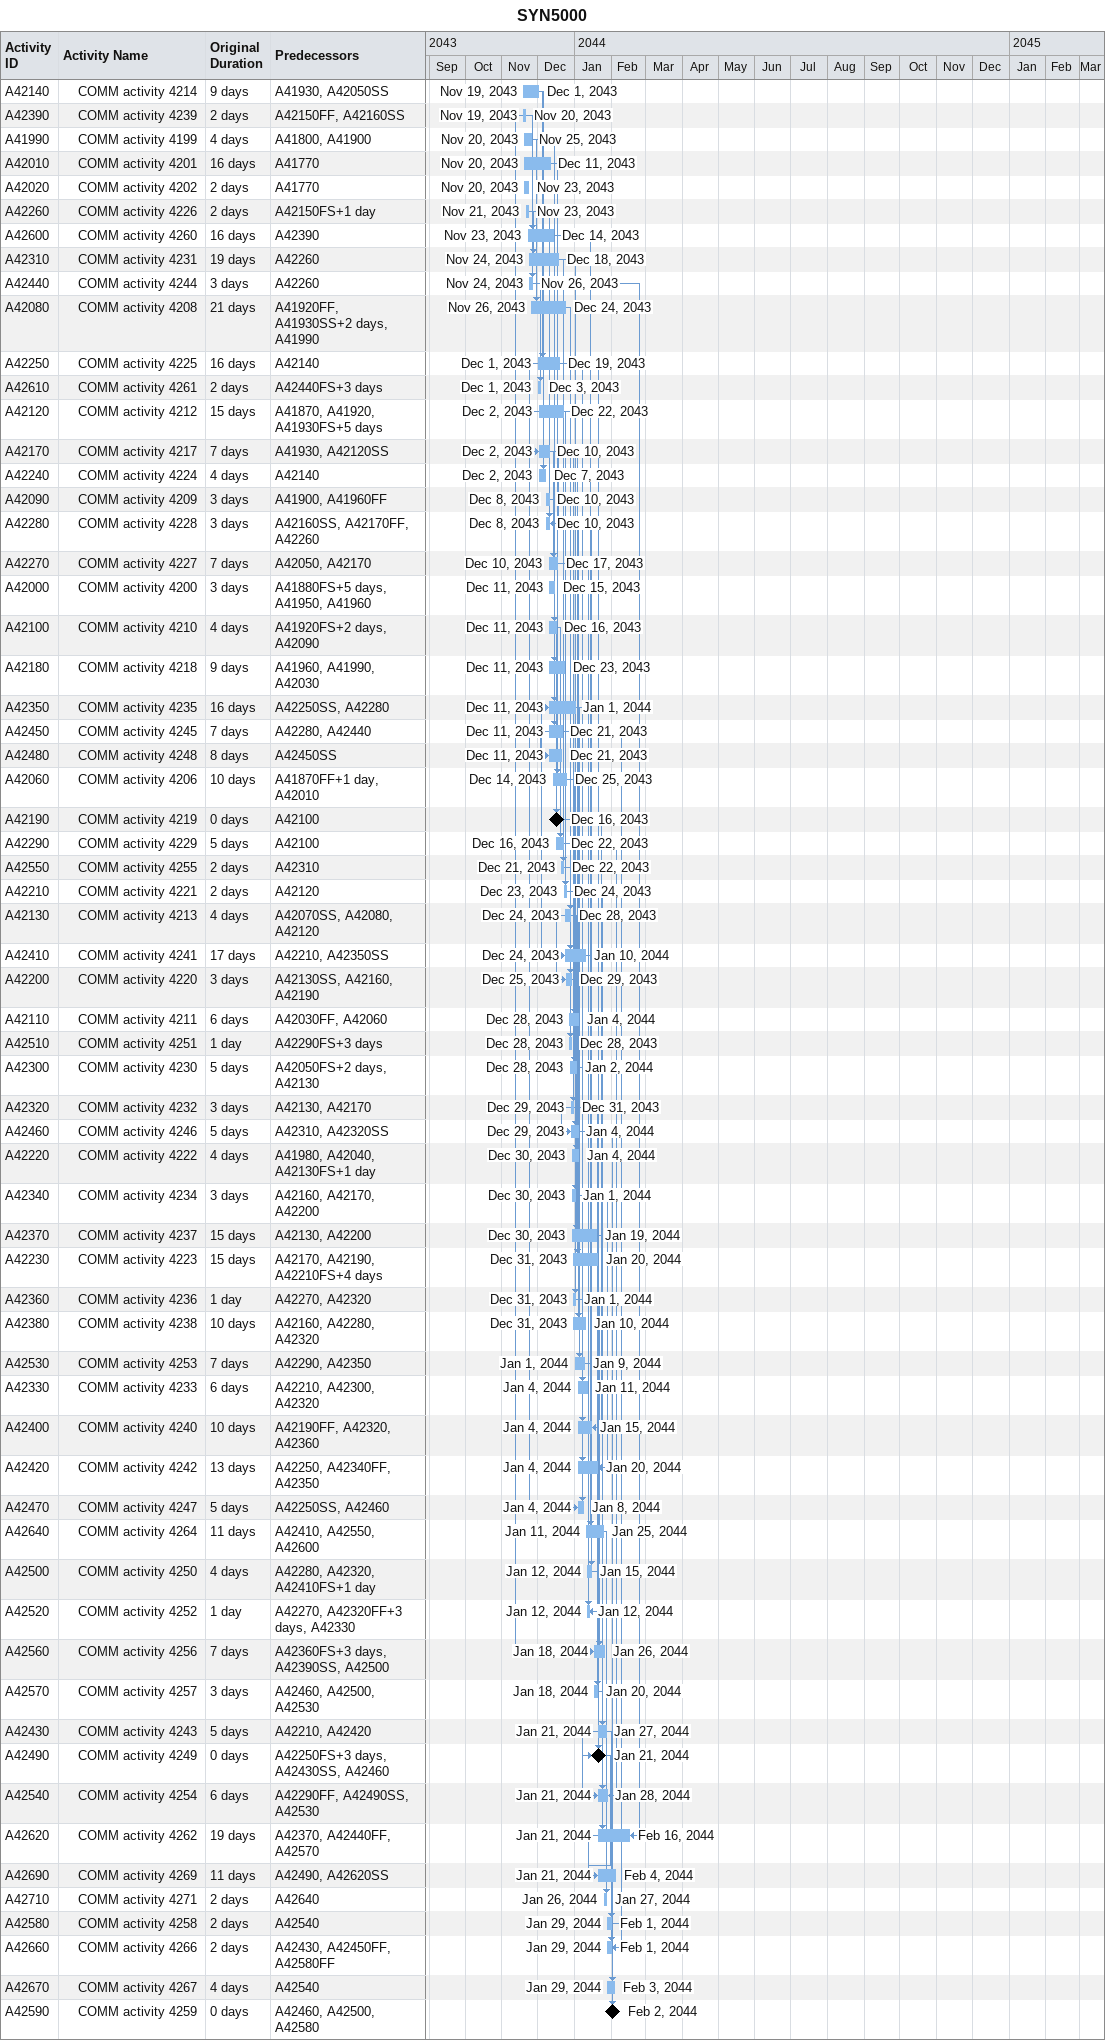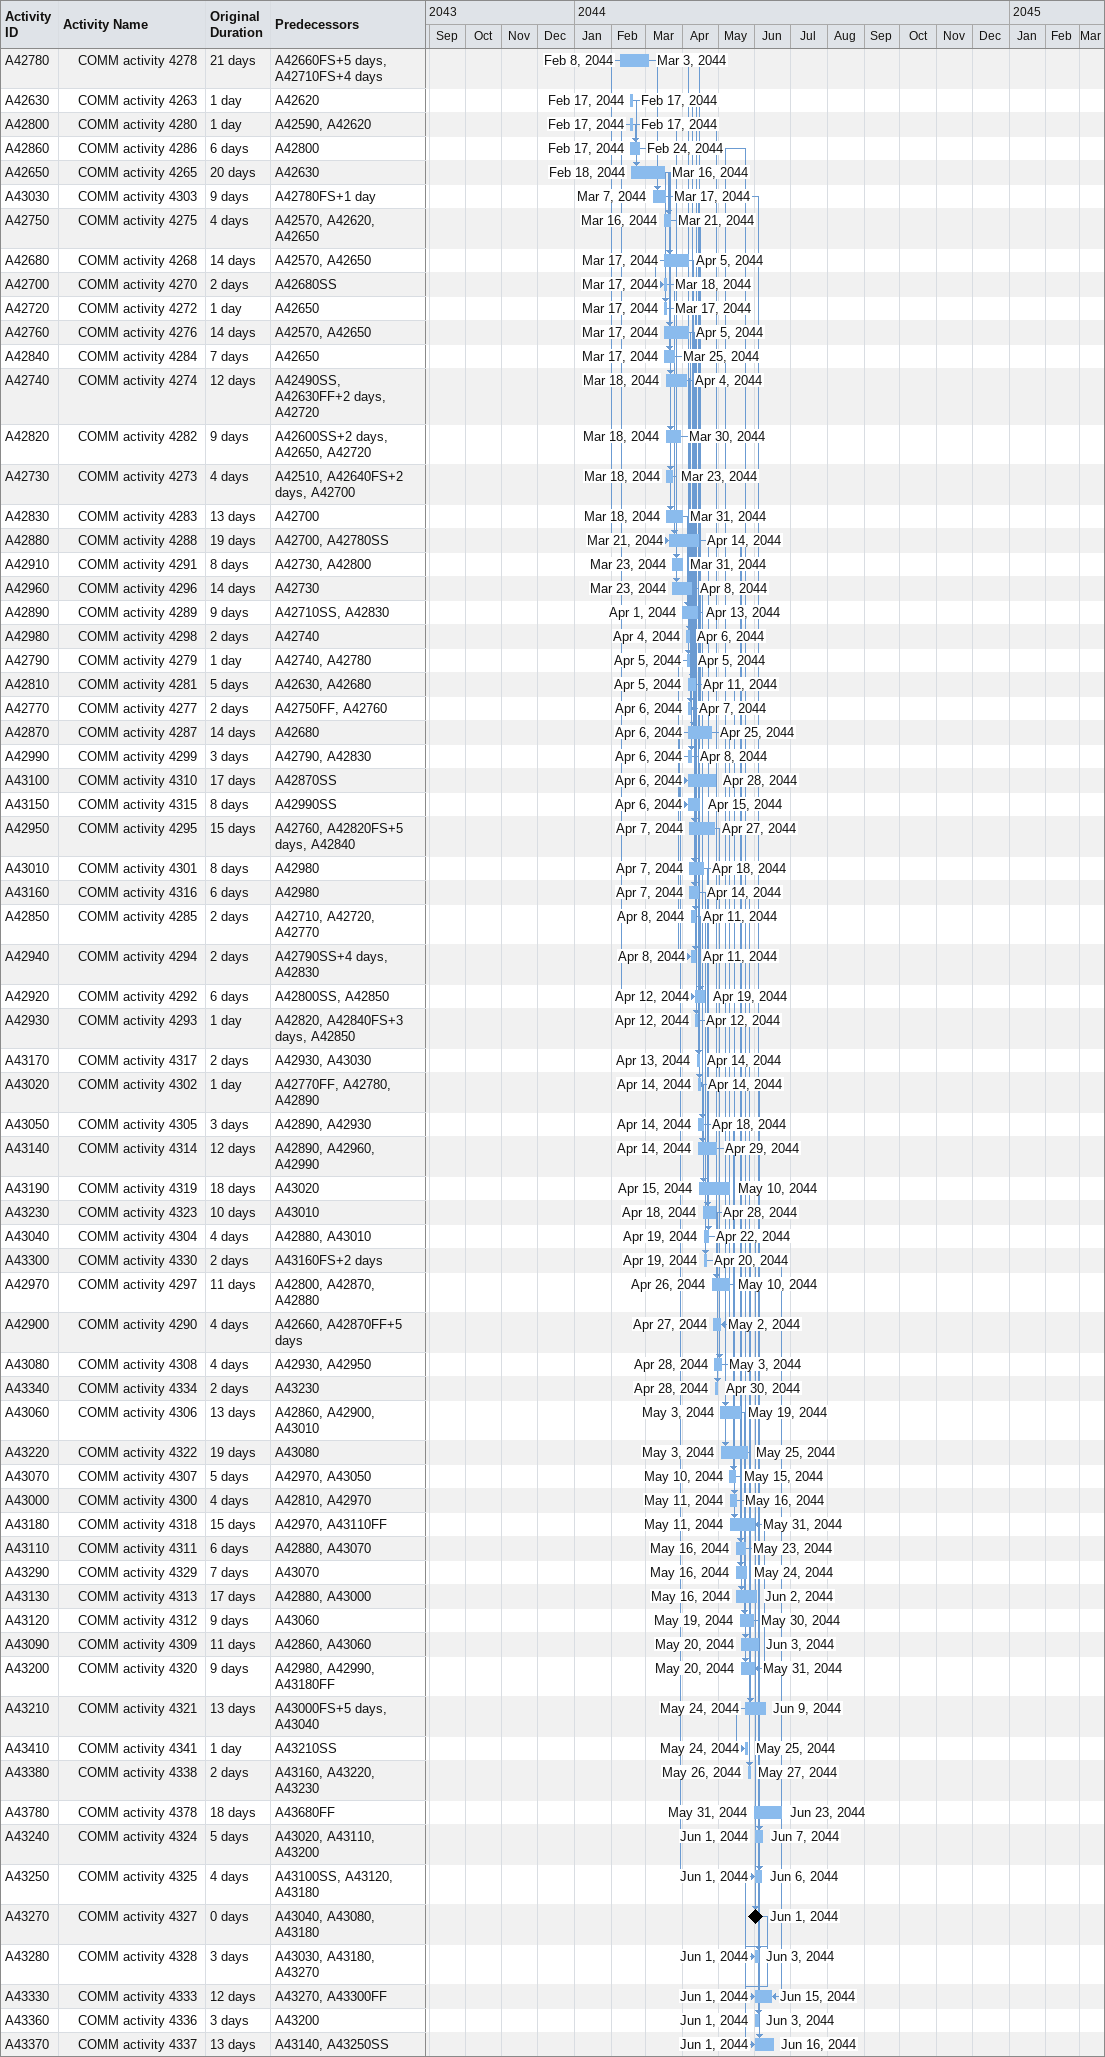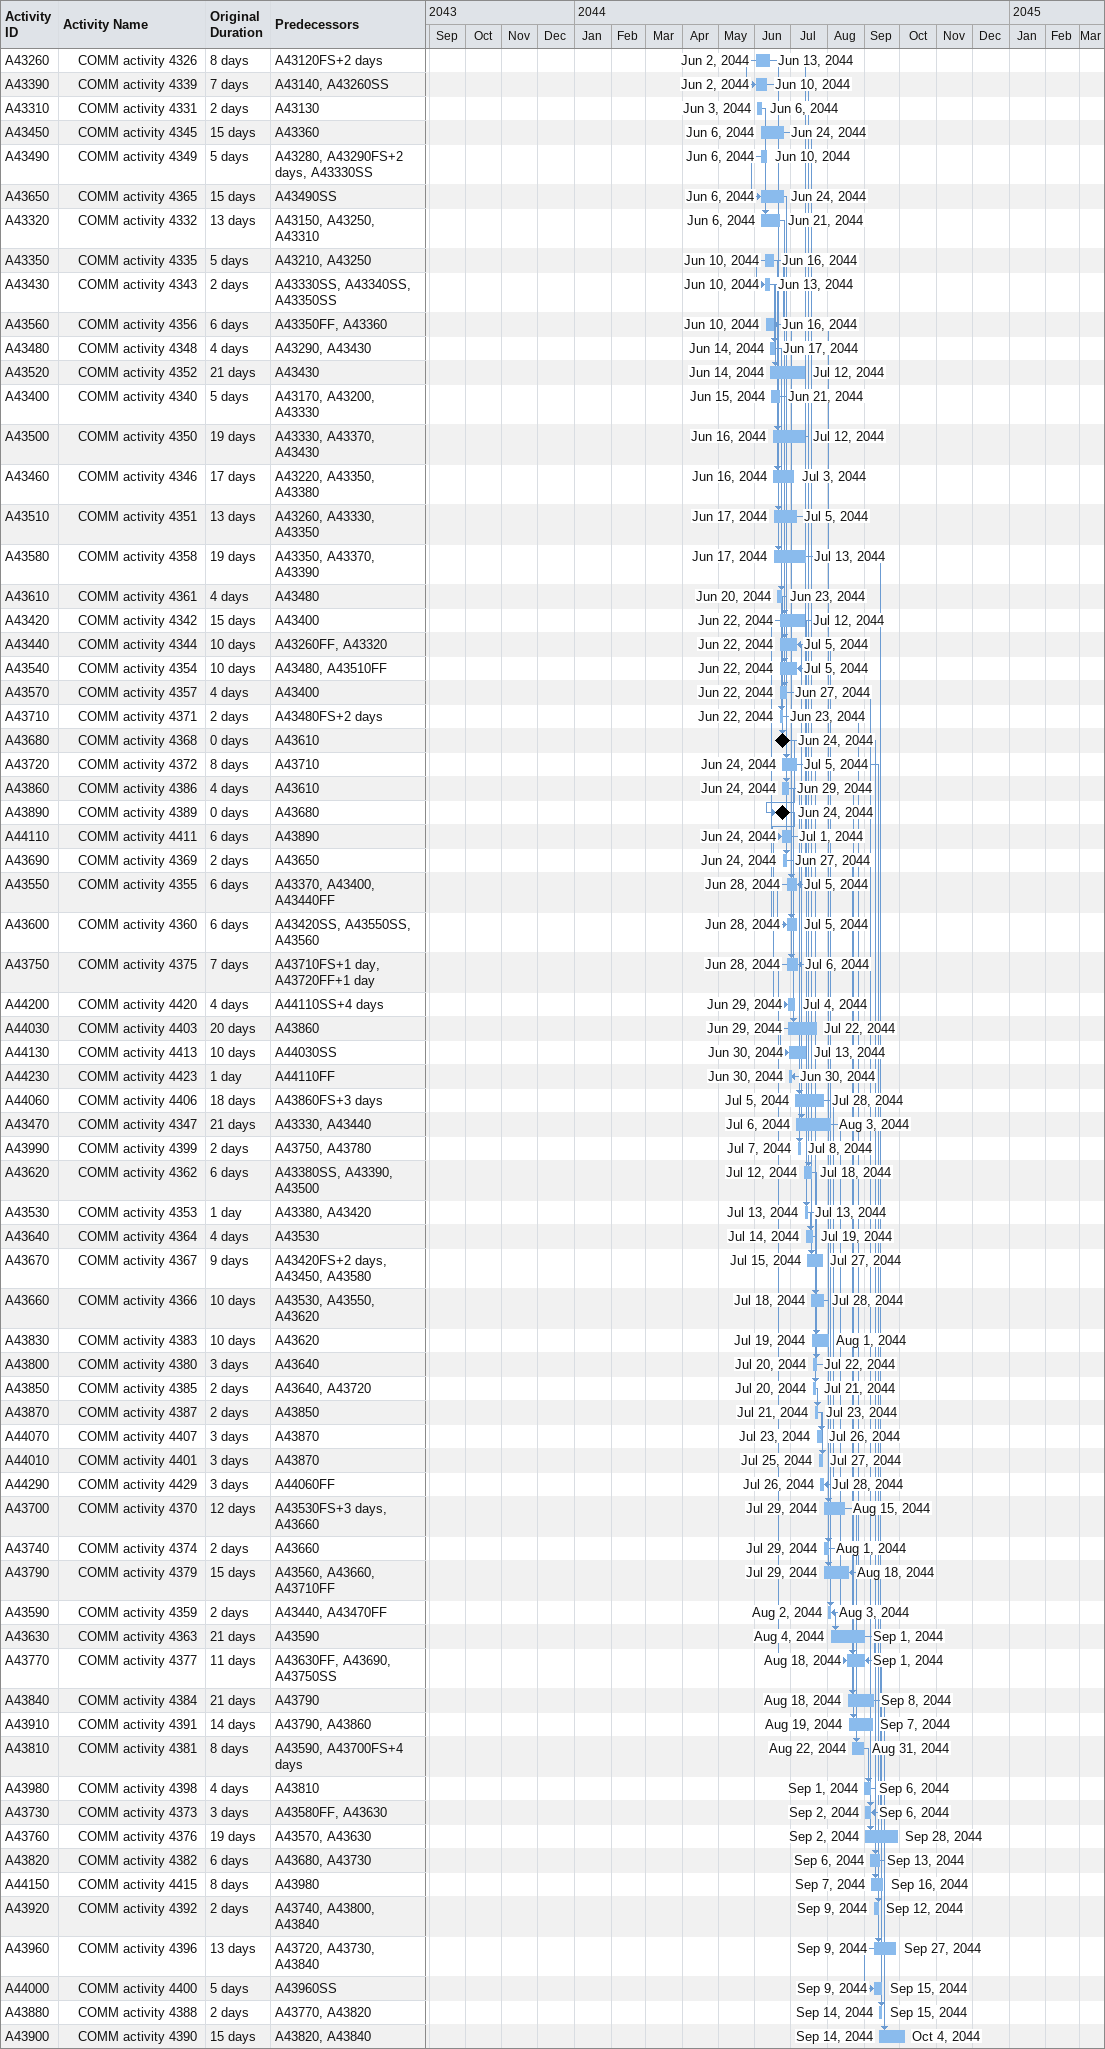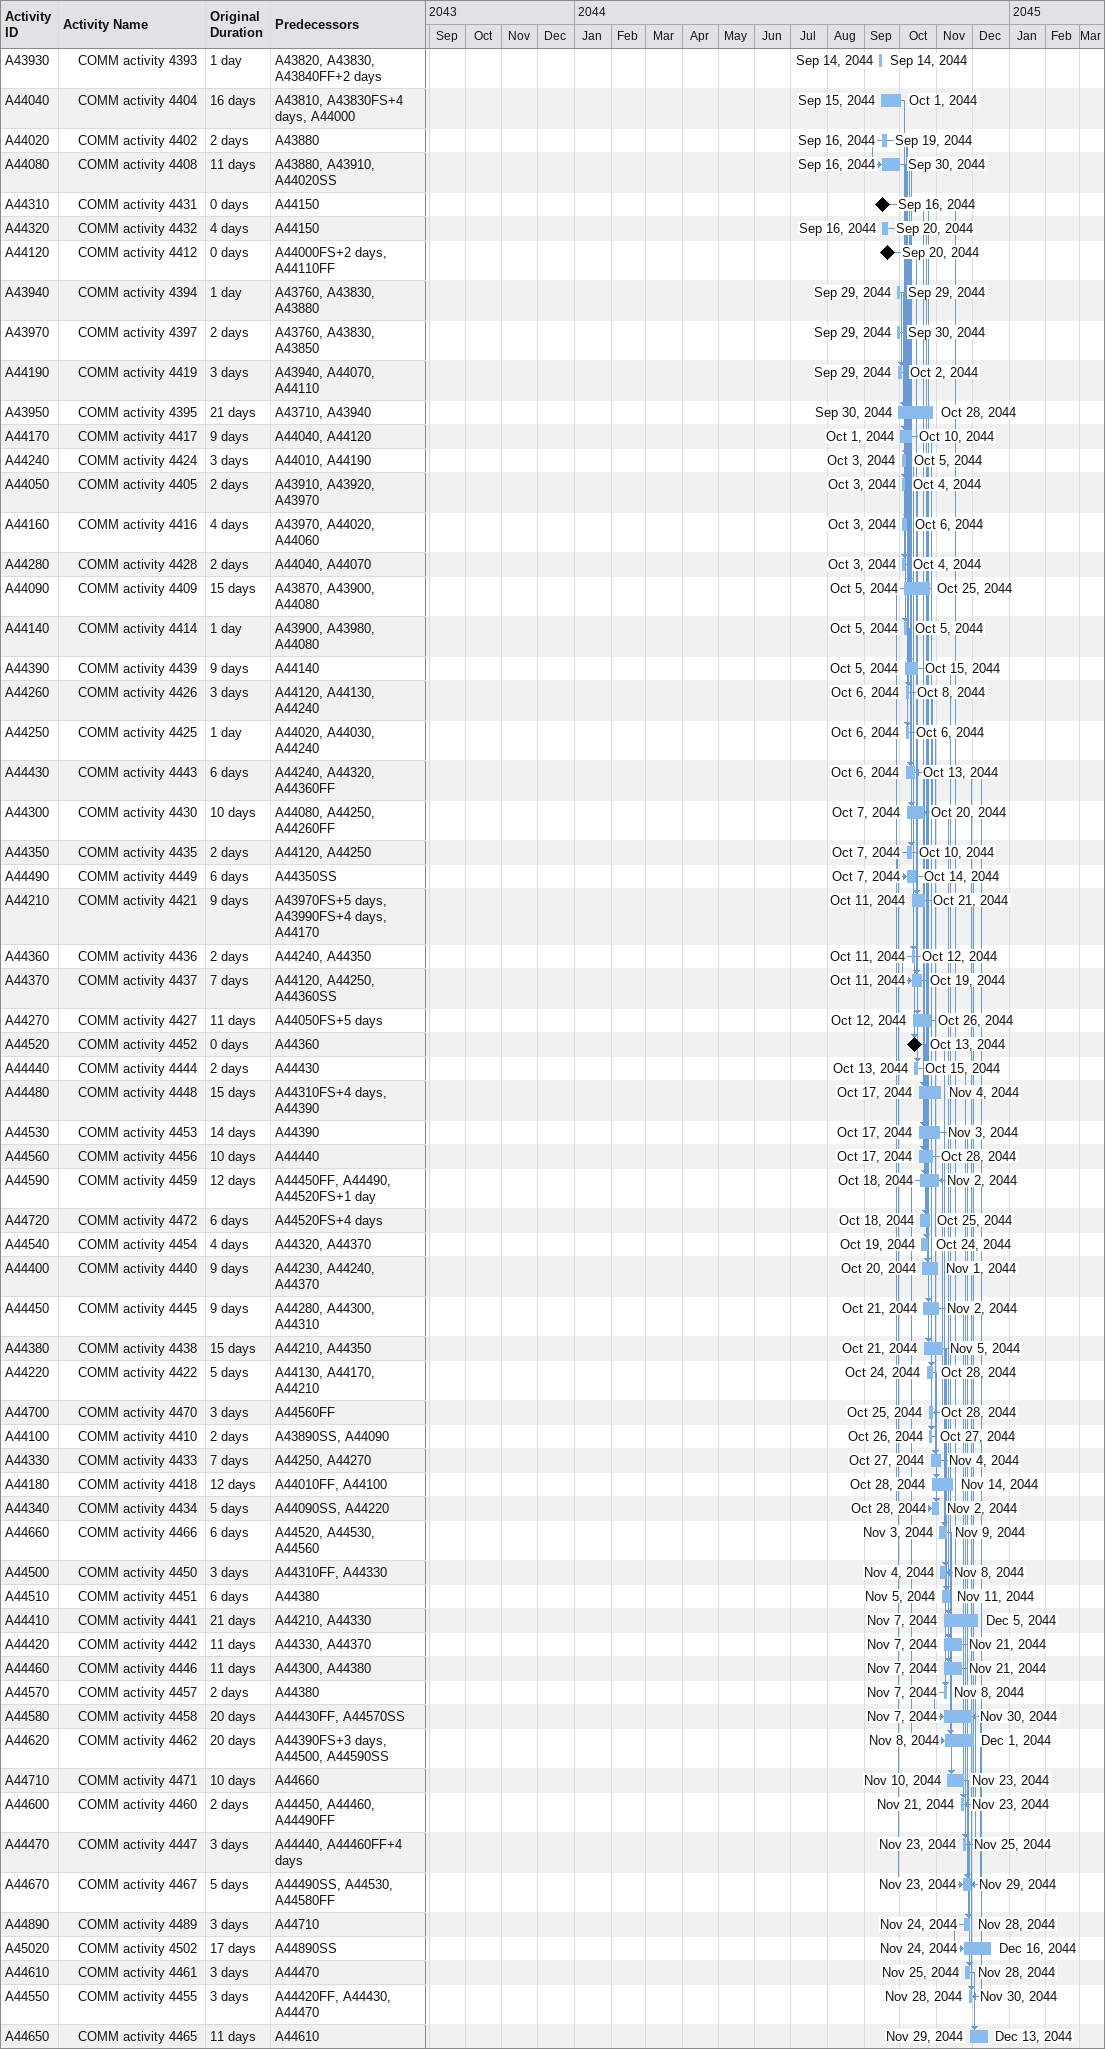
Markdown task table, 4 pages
SYN5000

| ID | Level | Task | Original duration | Start | Finish | Predecessors |
|---|---|---|---|---|---|---|
| A42140 | 2 | COMM activity 4214 | 9d | 2043-11-19 | 2043-12-01 | A41930, A42050SS |
| A42390 | 2 | COMM activity 4239 | 2d | 2043-11-19 | 2043-11-20 | A42150FF, A42160SS |
| A41990 | 2 | COMM activity 4199 | 4d | 2043-11-20 | 2043-11-25 | A41800, A41900 |
| A42010 | 2 | COMM activity 4201 | 16d | 2043-11-20 | 2043-12-11 | A41770 |
| A42020 | 2 | COMM activity 4202 | 2d | 2043-11-20 | 2043-11-23 | A41770 |
| A42260 | 2 | COMM activity 4226 | 2d | 2043-11-21 | 2043-11-23 | A42150FS+1d |
| A42600 | 2 | COMM activity 4260 | 16d | 2043-11-23 | 2043-12-14 | A42390 |
| A42310 | 2 | COMM activity 4231 | 19d | 2043-11-24 | 2043-12-18 | A42260 |
| A42440 | 2 | COMM activity 4244 | 3d | 2043-11-24 | 2043-11-26 | A42260 |
| A42080 | 2 | COMM activity 4208 | 21d | 2043-11-26 | 2043-12-24 | A41920FF, A41930SS+2d, A41990 |
| A42250 | 2 | COMM activity 4225 | 16d | 2043-12-01 | 2043-12-19 | A42140 |
| A42610 | 2 | COMM activity 4261 | 2d | 2043-12-01 | 2043-12-03 | A42440FS+3d |
| A42120 | 2 | COMM activity 4212 | 15d | 2043-12-02 | 2043-12-22 | A41870, A41920, A41930FS+5d |
| A42170 | 2 | COMM activity 4217 | 7d | 2043-12-02 | 2043-12-10 | A41930, A42120SS |
| A42240 | 2 | COMM activity 4224 | 4d | 2043-12-02 | 2043-12-07 | A42140 |
| A42090 | 2 | COMM activity 4209 | 3d | 2043-12-08 | 2043-12-10 | A41900, A41960FF |
| A42280 | 2 | COMM activity 4228 | 3d | 2043-12-08 | 2043-12-10 | A42160SS, A42170FF, A42260 |
| A42270 | 2 | COMM activity 4227 | 7d | 2043-12-10 | 2043-12-17 | A42050, A42170 |
| A42000 | 2 | COMM activity 4200 | 3d | 2043-12-11 | 2043-12-15 | A41880FS+5d, A41950, A41960 |
| A42100 | 2 | COMM activity 4210 | 4d | 2043-12-11 | 2043-12-16 | A41920FS+2d, A42090 |
| A42180 | 2 | COMM activity 4218 | 9d | 2043-12-11 | 2043-12-23 | A41960, A41990, A42030 |
| A42350 | 2 | COMM activity 4235 | 16d | 2043-12-11 | 2044-01-01 | A42250SS, A42280 |
| A42450 | 2 | COMM activity 4245 | 7d | 2043-12-11 | 2043-12-21 | A42280, A42440 |
| A42480 | 2 | COMM activity 4248 | 8d | 2043-12-11 | 2043-12-21 | A42450SS |
| A42060 | 2 | COMM activity 4206 | 10d | 2043-12-14 | 2043-12-25 | A41870FF+1d, A42010 |
| A42190 | 2 | COMM activity 4219 | 0d | 2043-12-16 | 2043-12-16 | A42100 |
| A42290 | 2 | COMM activity 4229 | 5d | 2043-12-16 | 2043-12-22 | A42100 |
| A42550 | 2 | COMM activity 4255 | 2d | 2043-12-21 | 2043-12-22 | A42310 |
| A42210 | 2 | COMM activity 4221 | 2d | 2043-12-23 | 2043-12-24 | A42120 |
| A42130 | 2 | COMM activity 4213 | 4d | 2043-12-24 | 2043-12-28 | A42070SS, A42080, A42120 |
| A42410 | 2 | COMM activity 4241 | 17d | 2043-12-24 | 2044-01-10 | A42210, A42350SS |
| A42200 | 2 | COMM activity 4220 | 3d | 2043-12-25 | 2043-12-29 | A42130SS, A42160, A42190 |
| A42110 | 2 | COMM activity 4211 | 6d | 2043-12-28 | 2044-01-04 | A42030FF, A42060 |
| A42510 | 2 | COMM activity 4251 | 1d | 2043-12-28 | 2043-12-28 | A42290FS+3d |
| A42300 | 2 | COMM activity 4230 | 5d | 2043-12-28 | 2044-01-02 | A42050FS+2d, A42130 |
| A42320 | 2 | COMM activity 4232 | 3d | 2043-12-29 | 2043-12-31 | A42130, A42170 |
| A42460 | 2 | COMM activity 4246 | 5d | 2043-12-29 | 2044-01-04 | A42310, A42320SS |
| A42220 | 2 | COMM activity 4222 | 4d | 2043-12-30 | 2044-01-04 | A41980, A42040, A42130FS+1d |
| A42340 | 2 | COMM activity 4234 | 3d | 2043-12-30 | 2044-01-01 | A42160, A42170, A42200 |
| A42370 | 2 | COMM activity 4237 | 15d | 2043-12-30 | 2044-01-19 | A42130, A42200 |
| A42230 | 2 | COMM activity 4223 | 15d | 2043-12-31 | 2044-01-20 | A42170, A42190, A42210FS+4d |
| A42360 | 2 | COMM activity 4236 | 1d | 2043-12-31 | 2044-01-01 | A42270, A42320 |
| A42380 | 2 | COMM activity 4238 | 10d | 2043-12-31 | 2044-01-10 | A42160, A42280, A42320 |
| A42530 | 2 | COMM activity 4253 | 7d | 2044-01-01 | 2044-01-09 | A42290, A42350 |
| A42330 | 2 | COMM activity 4233 | 6d | 2044-01-04 | 2044-01-11 | A42210, A42300, A42320 |
| A42400 | 2 | COMM activity 4240 | 10d | 2044-01-04 | 2044-01-15 | A42190FF, A42320, A42360 |
| A42420 | 2 | COMM activity 4242 | 13d | 2044-01-04 | 2044-01-20 | A42250, A42340FF, A42350 |
| A42470 | 2 | COMM activity 4247 | 5d | 2044-01-04 | 2044-01-08 | A42250SS, A42460 |
| A42640 | 2 | COMM activity 4264 | 11d | 2044-01-11 | 2044-01-25 | A42410, A42550, A42600 |
| A42500 | 2 | COMM activity 4250 | 4d | 2044-01-12 | 2044-01-15 | A42280, A42320, A42410FS+1d |
| A42520 | 2 | COMM activity 4252 | 1d | 2044-01-12 | 2044-01-12 | A42270, A42320FF+3d, A42330 |
| A42560 | 2 | COMM activity 4256 | 7d | 2044-01-18 | 2044-01-26 | A42360FS+3d, A42390SS, A42500 |
| A42570 | 2 | COMM activity 4257 | 3d | 2044-01-18 | 2044-01-20 | A42460, A42500, A42530 |
| A42430 | 2 | COMM activity 4243 | 5d | 2044-01-21 | 2044-01-27 | A42210, A42420 |
| A42490 | 2 | COMM activity 4249 | 0d | 2044-01-21 | 2044-01-21 | A42250FS+3d, A42430SS, A42460 |
| A42540 | 2 | COMM activity 4254 | 6d | 2044-01-21 | 2044-01-28 | A42290FF, A42490SS, A42530 |
| A42620 | 2 | COMM activity 4262 | 19d | 2044-01-21 | 2044-02-16 | A42370, A42440FF, A42570 |
| A42690 | 2 | COMM activity 4269 | 11d | 2044-01-21 | 2044-02-04 | A42490, A42620SS |
| A42710 | 2 | COMM activity 4271 | 2d | 2044-01-26 | 2044-01-27 | A42640 |
| A42580 | 2 | COMM activity 4258 | 2d | 2044-01-29 | 2044-02-01 | A42540 |
| A42660 | 2 | COMM activity 4266 | 2d | 2044-01-29 | 2044-02-01 | A42430, A42450FF, A42580FF |
| A42670 | 2 | COMM activity 4267 | 4d | 2044-01-29 | 2044-02-03 | A42540 |
| A42590 | 2 | COMM activity 4259 | 0d | 2044-02-02 | 2044-02-02 | A42460, A42500, A42580 |
| A42780 | 2 | COMM activity 4278 | 21d | 2044-02-08 | 2044-03-03 | A42660FS+5d, A42710FS+4d |
| A42630 | 2 | COMM activity 4263 | 1d | 2044-02-17 | 2044-02-17 | A42620 |
| A42800 | 2 | COMM activity 4280 | 1d | 2044-02-17 | 2044-02-17 | A42590, A42620 |
| A42860 | 2 | COMM activity 4286 | 6d | 2044-02-17 | 2044-02-24 | A42800 |
| A42650 | 2 | COMM activity 4265 | 20d | 2044-02-18 | 2044-03-16 | A42630 |
| A43030 | 2 | COMM activity 4303 | 9d | 2044-03-07 | 2044-03-17 | A42780FS+1d |
| A42750 | 2 | COMM activity 4275 | 4d | 2044-03-16 | 2044-03-21 | A42570, A42620, A42650 |
| A42680 | 2 | COMM activity 4268 | 14d | 2044-03-17 | 2044-04-05 | A42570, A42650 |
| A42700 | 2 | COMM activity 4270 | 2d | 2044-03-17 | 2044-03-18 | A42680SS |
| A42720 | 2 | COMM activity 4272 | 1d | 2044-03-17 | 2044-03-17 | A42650 |
| A42760 | 2 | COMM activity 4276 | 14d | 2044-03-17 | 2044-04-05 | A42570, A42650 |
| A42840 | 2 | COMM activity 4284 | 7d | 2044-03-17 | 2044-03-25 | A42650 |
| A42740 | 2 | COMM activity 4274 | 12d | 2044-03-18 | 2044-04-04 | A42490SS, A42630FF+2d, A42720 |
| A42820 | 2 | COMM activity 4282 | 9d | 2044-03-18 | 2044-03-30 | A42600SS+2d, A42650, A42720 |
| A42730 | 2 | COMM activity 4273 | 4d | 2044-03-18 | 2044-03-23 | A42510, A42640FS+2d, A42700 |
| A42830 | 2 | COMM activity 4283 | 13d | 2044-03-18 | 2044-03-31 | A42700 |
| A42880 | 2 | COMM activity 4288 | 19d | 2044-03-21 | 2044-04-14 | A42700, A42780SS |
| A42910 | 2 | COMM activity 4291 | 8d | 2044-03-23 | 2044-03-31 | A42730, A42800 |
| A42960 | 2 | COMM activity 4296 | 14d | 2044-03-23 | 2044-04-08 | A42730 |
| A42890 | 2 | COMM activity 4289 | 9d | 2044-04-01 | 2044-04-13 | A42710SS, A42830 |
| A42980 | 2 | COMM activity 4298 | 2d | 2044-04-04 | 2044-04-06 | A42740 |
| A42790 | 2 | COMM activity 4279 | 1d | 2044-04-05 | 2044-04-05 | A42740, A42780 |
| A42810 | 2 | COMM activity 4281 | 5d | 2044-04-05 | 2044-04-11 | A42630, A42680 |
| A42770 | 2 | COMM activity 4277 | 2d | 2044-04-06 | 2044-04-07 | A42750FF, A42760 |
| A42870 | 2 | COMM activity 4287 | 14d | 2044-04-06 | 2044-04-25 | A42680 |
| A42990 | 2 | COMM activity 4299 | 3d | 2044-04-06 | 2044-04-08 | A42790, A42830 |
| A43100 | 2 | COMM activity 4310 | 17d | 2044-04-06 | 2044-04-28 | A42870SS |
| A43150 | 2 | COMM activity 4315 | 8d | 2044-04-06 | 2044-04-15 | A42990SS |
| A42950 | 2 | COMM activity 4295 | 15d | 2044-04-07 | 2044-04-27 | A42760, A42820FS+5d, A42840 |
| A43010 | 2 | COMM activity 4301 | 8d | 2044-04-07 | 2044-04-18 | A42980 |
| A43160 | 2 | COMM activity 4316 | 6d | 2044-04-07 | 2044-04-14 | A42980 |
| A42850 | 2 | COMM activity 4285 | 2d | 2044-04-08 | 2044-04-11 | A42710, A42720, A42770 |
| A42940 | 2 | COMM activity 4294 | 2d | 2044-04-08 | 2044-04-11 | A42790SS+4d, A42830 |
| A42920 | 2 | COMM activity 4292 | 6d | 2044-04-12 | 2044-04-19 | A42800SS, A42850 |
| A42930 | 2 | COMM activity 4293 | 1d | 2044-04-12 | 2044-04-12 | A42820, A42840FS+3d, A42850 |
| A43170 | 2 | COMM activity 4317 | 2d | 2044-04-13 | 2044-04-14 | A42930, A43030 |
| A43020 | 2 | COMM activity 4302 | 1d | 2044-04-14 | 2044-04-14 | A42770FF, A42780, A42890 |
| A43050 | 2 | COMM activity 4305 | 3d | 2044-04-14 | 2044-04-18 | A42890, A42930 |
| A43140 | 2 | COMM activity 4314 | 12d | 2044-04-14 | 2044-04-29 | A42890, A42960, A42990 |
| A43190 | 2 | COMM activity 4319 | 18d | 2044-04-15 | 2044-05-10 | A43020 |
| A43230 | 2 | COMM activity 4323 | 10d | 2044-04-18 | 2044-04-28 | A43010 |
| A43040 | 2 | COMM activity 4304 | 4d | 2044-04-19 | 2044-04-22 | A42880, A43010 |
| A43300 | 2 | COMM activity 4330 | 2d | 2044-04-19 | 2044-04-20 | A43160FS+2d |
| A42970 | 2 | COMM activity 4297 | 11d | 2044-04-26 | 2044-05-10 | A42800, A42870, A42880 |
| A42900 | 2 | COMM activity 4290 | 4d | 2044-04-27 | 2044-05-02 | A42660, A42870FF+5d |
| A43080 | 2 | COMM activity 4308 | 4d | 2044-04-28 | 2044-05-03 | A42930, A42950 |
| A43340 | 2 | COMM activity 4334 | 2d | 2044-04-28 | 2044-04-30 | A43230 |
| A43060 | 2 | COMM activity 4306 | 13d | 2044-05-03 | 2044-05-19 | A42860, A42900, A43010 |
| A43220 | 2 | COMM activity 4322 | 19d | 2044-05-03 | 2044-05-25 | A43080 |
| A43070 | 2 | COMM activity 4307 | 5d | 2044-05-10 | 2044-05-15 | A42970, A43050 |
| A43000 | 2 | COMM activity 4300 | 4d | 2044-05-11 | 2044-05-16 | A42810, A42970 |
| A43180 | 2 | COMM activity 4318 | 15d | 2044-05-11 | 2044-05-31 | A42970, A43110FF |
| A43110 | 2 | COMM activity 4311 | 6d | 2044-05-16 | 2044-05-23 | A42880, A43070 |
| A43290 | 2 | COMM activity 4329 | 7d | 2044-05-16 | 2044-05-24 | A43070 |
| A43130 | 2 | COMM activity 4313 | 17d | 2044-05-16 | 2044-06-02 | A42880, A43000 |
| A43120 | 2 | COMM activity 4312 | 9d | 2044-05-19 | 2044-05-30 | A43060 |
| A43090 | 2 | COMM activity 4309 | 11d | 2044-05-20 | 2044-06-03 | A42860, A43060 |
| A43200 | 2 | COMM activity 4320 | 9d | 2044-05-20 | 2044-05-31 | A42980, A42990, A43180FF |
| A43210 | 2 | COMM activity 4321 | 13d | 2044-05-24 | 2044-06-09 | A43000FS+5d, A43040 |
| A43410 | 2 | COMM activity 4341 | 1d | 2044-05-24 | 2044-05-25 | A43210SS |
| A43380 | 2 | COMM activity 4338 | 2d | 2044-05-26 | 2044-05-27 | A43160, A43220, A43230 |
| A43780 | 2 | COMM activity 4378 | 18d | 2044-05-31 | 2044-06-23 | A43680FF |
| A43240 | 2 | COMM activity 4324 | 5d | 2044-06-01 | 2044-06-07 | A43020, A43110, A43200 |
| A43250 | 2 | COMM activity 4325 | 4d | 2044-06-01 | 2044-06-06 | A43100SS, A43120, A43180 |
| A43270 | 2 | COMM activity 4327 | 0d | 2044-06-01 | 2044-06-01 | A43040, A43080, A43180 |
| A43280 | 2 | COMM activity 4328 | 3d | 2044-06-01 | 2044-06-03 | A43030, A43180, A43270 |
| A43330 | 2 | COMM activity 4333 | 12d | 2044-06-01 | 2044-06-15 | A43270, A43300FF |
| A43360 | 2 | COMM activity 4336 | 3d | 2044-06-01 | 2044-06-03 | A43200 |
| A43370 | 2 | COMM activity 4337 | 13d | 2044-06-01 | 2044-06-16 | A43140, A43250SS |
| A43260 | 2 | COMM activity 4326 | 8d | 2044-06-02 | 2044-06-13 | A43120FS+2d |
| A43390 | 2 | COMM activity 4339 | 7d | 2044-06-02 | 2044-06-10 | A43140, A43260SS |
| A43310 | 2 | COMM activity 4331 | 2d | 2044-06-03 | 2044-06-06 | A43130 |
| A43450 | 2 | COMM activity 4345 | 15d | 2044-06-06 | 2044-06-24 | A43360 |
| A43490 | 2 | COMM activity 4349 | 5d | 2044-06-06 | 2044-06-10 | A43280, A43290FS+2d, A43330SS |
| A43650 | 2 | COMM activity 4365 | 15d | 2044-06-06 | 2044-06-24 | A43490SS |
| A43320 | 2 | COMM activity 4332 | 13d | 2044-06-06 | 2044-06-21 | A43150, A43250, A43310 |
| A43350 | 2 | COMM activity 4335 | 5d | 2044-06-10 | 2044-06-16 | A43210, A43250 |
| A43430 | 2 | COMM activity 4343 | 2d | 2044-06-10 | 2044-06-13 | A43330SS, A43340SS, A43350SS |
| A43560 | 2 | COMM activity 4356 | 6d | 2044-06-10 | 2044-06-16 | A43350FF, A43360 |
| A43480 | 2 | COMM activity 4348 | 4d | 2044-06-14 | 2044-06-17 | A43290, A43430 |
| A43520 | 2 | COMM activity 4352 | 21d | 2044-06-14 | 2044-07-12 | A43430 |
| A43400 | 2 | COMM activity 4340 | 5d | 2044-06-15 | 2044-06-21 | A43170, A43200, A43330 |
| A43500 | 2 | COMM activity 4350 | 19d | 2044-06-16 | 2044-07-12 | A43330, A43370, A43430 |
| A43460 | 2 | COMM activity 4346 | 17d | 2044-06-16 | 2044-07-03 | A43220, A43350, A43380 |
| A43510 | 2 | COMM activity 4351 | 13d | 2044-06-17 | 2044-07-05 | A43260, A43330, A43350 |
| A43580 | 2 | COMM activity 4358 | 19d | 2044-06-17 | 2044-07-13 | A43350, A43370, A43390 |
| A43610 | 2 | COMM activity 4361 | 4d | 2044-06-20 | 2044-06-23 | A43480 |
| A43420 | 2 | COMM activity 4342 | 15d | 2044-06-22 | 2044-07-12 | A43400 |
| A43440 | 2 | COMM activity 4344 | 10d | 2044-06-22 | 2044-07-05 | A43260FF, A43320 |
| A43540 | 2 | COMM activity 4354 | 10d | 2044-06-22 | 2044-07-05 | A43480, A43510FF |
| A43570 | 2 | COMM activity 4357 | 4d | 2044-06-22 | 2044-06-27 | A43400 |
| A43710 | 2 | COMM activity 4371 | 2d | 2044-06-22 | 2044-06-23 | A43480FS+2d |
| A43680 | 2 | COMM activity 4368 | 0d | 2044-06-24 | 2044-06-24 | A43610 |
| A43720 | 2 | COMM activity 4372 | 8d | 2044-06-24 | 2044-07-05 | A43710 |
| A43860 | 2 | COMM activity 4386 | 4d | 2044-06-24 | 2044-06-29 | A43610 |
| A43890 | 2 | COMM activity 4389 | 0d | 2044-06-24 | 2044-06-24 | A43680 |
| A44110 | 2 | COMM activity 4411 | 6d | 2044-06-24 | 2044-07-01 | A43890 |
| A43690 | 2 | COMM activity 4369 | 2d | 2044-06-24 | 2044-06-27 | A43650 |
| A43550 | 2 | COMM activity 4355 | 6d | 2044-06-28 | 2044-07-05 | A43370, A43400, A43440FF |
| A43600 | 2 | COMM activity 4360 | 6d | 2044-06-28 | 2044-07-05 | A43420SS, A43550SS, A43560 |
| A43750 | 2 | COMM activity 4375 | 7d | 2044-06-28 | 2044-07-06 | A43710FS+1d, A43720FF+1d |
| A44200 | 2 | COMM activity 4420 | 4d | 2044-06-29 | 2044-07-04 | A44110SS+4d |
| A44030 | 2 | COMM activity 4403 | 20d | 2044-06-29 | 2044-07-22 | A43860 |
| A44130 | 2 | COMM activity 4413 | 10d | 2044-06-30 | 2044-07-13 | A44030SS |
| A44230 | 2 | COMM activity 4423 | 1d | 2044-06-30 | 2044-06-30 | A44110FF |
| A44060 | 2 | COMM activity 4406 | 18d | 2044-07-05 | 2044-07-28 | A43860FS+3d |
| A43470 | 2 | COMM activity 4347 | 21d | 2044-07-06 | 2044-08-03 | A43330, A43440 |
| A43990 | 2 | COMM activity 4399 | 2d | 2044-07-07 | 2044-07-08 | A43750, A43780 |
| A43620 | 2 | COMM activity 4362 | 6d | 2044-07-12 | 2044-07-18 | A43380SS, A43390, A43500 |
| A43530 | 2 | COMM activity 4353 | 1d | 2044-07-13 | 2044-07-13 | A43380, A43420 |
| A43640 | 2 | COMM activity 4364 | 4d | 2044-07-14 | 2044-07-19 | A43530 |
| A43670 | 2 | COMM activity 4367 | 9d | 2044-07-15 | 2044-07-27 | A43420FS+2d, A43450, A43580 |
| A43660 | 2 | COMM activity 4366 | 10d | 2044-07-18 | 2044-07-28 | A43530, A43550, A43620 |
| A43830 | 2 | COMM activity 4383 | 10d | 2044-07-19 | 2044-08-01 | A43620 |
| A43800 | 2 | COMM activity 4380 | 3d | 2044-07-20 | 2044-07-22 | A43640 |
| A43850 | 2 | COMM activity 4385 | 2d | 2044-07-20 | 2044-07-21 | A43640, A43720 |
| A43870 | 2 | COMM activity 4387 | 2d | 2044-07-21 | 2044-07-23 | A43850 |
| A44070 | 2 | COMM activity 4407 | 3d | 2044-07-23 | 2044-07-26 | A43870 |
| A44010 | 2 | COMM activity 4401 | 3d | 2044-07-25 | 2044-07-27 | A43870 |
| A44290 | 2 | COMM activity 4429 | 3d | 2044-07-26 | 2044-07-28 | A44060FF |
| A43700 | 2 | COMM activity 4370 | 12d | 2044-07-29 | 2044-08-15 | A43530FS+3d, A43660 |
| A43740 | 2 | COMM activity 4374 | 2d | 2044-07-29 | 2044-08-01 | A43660 |
| A43790 | 2 | COMM activity 4379 | 15d | 2044-07-29 | 2044-08-18 | A43560, A43660, A43710FF |
| A43590 | 2 | COMM activity 4359 | 2d | 2044-08-02 | 2044-08-03 | A43440, A43470FF |
| A43630 | 2 | COMM activity 4363 | 21d | 2044-08-04 | 2044-09-01 | A43590 |
| A43770 | 2 | COMM activity 4377 | 11d | 2044-08-18 | 2044-09-01 | A43630FF, A43690, A43750SS |
| A43840 | 2 | COMM activity 4384 | 21d | 2044-08-18 | 2044-09-08 | A43790 |
| A43910 | 2 | COMM activity 4391 | 14d | 2044-08-19 | 2044-09-07 | A43790, A43860 |
| A43810 | 2 | COMM activity 4381 | 8d | 2044-08-22 | 2044-08-31 | A43590, A43700FS+4d |
| A43980 | 2 | COMM activity 4398 | 4d | 2044-09-01 | 2044-09-06 | A43810 |
| A43730 | 2 | COMM activity 4373 | 3d | 2044-09-02 | 2044-09-06 | A43580FF, A43630 |
| A43760 | 2 | COMM activity 4376 | 19d | 2044-09-02 | 2044-09-28 | A43570, A43630 |
| A43820 | 2 | COMM activity 4382 | 6d | 2044-09-06 | 2044-09-13 | A43680, A43730 |
| A44150 | 2 | COMM activity 4415 | 8d | 2044-09-07 | 2044-09-16 | A43980 |
| A43920 | 2 | COMM activity 4392 | 2d | 2044-09-09 | 2044-09-12 | A43740, A43800, A43840 |
| A43960 | 2 | COMM activity 4396 | 13d | 2044-09-09 | 2044-09-27 | A43720, A43730, A43840 |
| A44000 | 2 | COMM activity 4400 | 5d | 2044-09-09 | 2044-09-15 | A43960SS |
| A43880 | 2 | COMM activity 4388 | 2d | 2044-09-14 | 2044-09-15 | A43770, A43820 |
| A43900 | 2 | COMM activity 4390 | 15d | 2044-09-14 | 2044-10-04 | A43820, A43840 |
| A43930 | 2 | COMM activity 4393 | 1d | 2044-09-14 | 2044-09-14 | A43820, A43830, A43840FF+2d |
| A44040 | 2 | COMM activity 4404 | 16d | 2044-09-15 | 2044-10-01 | A43810, A43830FS+4d, A44000 |
| A44020 | 2 | COMM activity 4402 | 2d | 2044-09-16 | 2044-09-19 | A43880 |
| A44080 | 2 | COMM activity 4408 | 11d | 2044-09-16 | 2044-09-30 | A43880, A43910, A44020SS |
| A44310 | 2 | COMM activity 4431 | 0d | 2044-09-16 | 2044-09-16 | A44150 |
| A44320 | 2 | COMM activity 4432 | 4d | 2044-09-16 | 2044-09-20 | A44150 |
| A44120 | 2 | COMM activity 4412 | 0d | 2044-09-20 | 2044-09-20 | A44000FS+2d, A44110FF |
| A43940 | 2 | COMM activity 4394 | 1d | 2044-09-29 | 2044-09-29 | A43760, A43830, A43880 |
| A43970 | 2 | COMM activity 4397 | 2d | 2044-09-29 | 2044-09-30 | A43760, A43830, A43850 |
| A44190 | 2 | COMM activity 4419 | 3d | 2044-09-29 | 2044-10-02 | A43940, A44070, A44110 |
| A43950 | 2 | COMM activity 4395 | 21d | 2044-09-30 | 2044-10-28 | A43710, A43940 |
| A44170 | 2 | COMM activity 4417 | 9d | 2044-10-01 | 2044-10-10 | A44040, A44120 |
| A44240 | 2 | COMM activity 4424 | 3d | 2044-10-03 | 2044-10-05 | A44010, A44190 |
| A44050 | 2 | COMM activity 4405 | 2d | 2044-10-03 | 2044-10-04 | A43910, A43920, A43970 |
| A44160 | 2 | COMM activity 4416 | 4d | 2044-10-03 | 2044-10-06 | A43970, A44020, A44060 |
| A44280 | 2 | COMM activity 4428 | 2d | 2044-10-03 | 2044-10-04 | A44040, A44070 |
| A44090 | 2 | COMM activity 4409 | 15d | 2044-10-05 | 2044-10-25 | A43870, A43900, A44080 |
| A44140 | 2 | COMM activity 4414 | 1d | 2044-10-05 | 2044-10-05 | A43900, A43980, A44080 |
| A44390 | 2 | COMM activity 4439 | 9d | 2044-10-05 | 2044-10-15 | A44140 |
| A44260 | 2 | COMM activity 4426 | 3d | 2044-10-06 | 2044-10-08 | A44120, A44130, A44240 |
| A44250 | 2 | COMM activity 4425 | 1d | 2044-10-06 | 2044-10-06 | A44020, A44030, A44240 |
| A44430 | 2 | COMM activity 4443 | 6d | 2044-10-06 | 2044-10-13 | A44240, A44320, A44360FF |
| A44300 | 2 | COMM activity 4430 | 10d | 2044-10-07 | 2044-10-20 | A44080, A44250, A44260FF |
| A44350 | 2 | COMM activity 4435 | 2d | 2044-10-07 | 2044-10-10 | A44120, A44250 |
| A44490 | 2 | COMM activity 4449 | 6d | 2044-10-07 | 2044-10-14 | A44350SS |
| A44210 | 2 | COMM activity 4421 | 9d | 2044-10-11 | 2044-10-21 | A43970FS+5d, A43990FS+4d, A44170 |
| A44360 | 2 | COMM activity 4436 | 2d | 2044-10-11 | 2044-10-12 | A44240, A44350 |
| A44370 | 2 | COMM activity 4437 | 7d | 2044-10-11 | 2044-10-19 | A44120, A44250, A44360SS |
| A44270 | 2 | COMM activity 4427 | 11d | 2044-10-12 | 2044-10-26 | A44050FS+5d |
| A44520 | 2 | COMM activity 4452 | 0d | 2044-10-13 | 2044-10-13 | A44360 |
| A44440 | 2 | COMM activity 4444 | 2d | 2044-10-13 | 2044-10-15 | A44430 |
| A44480 | 2 | COMM activity 4448 | 15d | 2044-10-17 | 2044-11-04 | A44310FS+4d, A44390 |
| A44530 | 2 | COMM activity 4453 | 14d | 2044-10-17 | 2044-11-03 | A44390 |
| A44560 | 2 | COMM activity 4456 | 10d | 2044-10-17 | 2044-10-28 | A44440 |
| A44590 | 2 | COMM activity 4459 | 12d | 2044-10-18 | 2044-11-02 | A44450FF, A44490, A44520FS+1d |
| A44720 | 2 | COMM activity 4472 | 6d | 2044-10-18 | 2044-10-25 | A44520FS+4d |
| A44540 | 2 | COMM activity 4454 | 4d | 2044-10-19 | 2044-10-24 | A44320, A44370 |
| A44400 | 2 | COMM activity 4440 | 9d | 2044-10-20 | 2044-11-01 | A44230, A44240, A44370 |
| A44450 | 2 | COMM activity 4445 | 9d | 2044-10-21 | 2044-11-02 | A44280, A44300, A44310 |
| A44380 | 2 | COMM activity 4438 | 15d | 2044-10-21 | 2044-11-05 | A44210, A44350 |
| A44220 | 2 | COMM activity 4422 | 5d | 2044-10-24 | 2044-10-28 | A44130, A44170, A44210 |
| A44700 | 2 | COMM activity 4470 | 3d | 2044-10-25 | 2044-10-28 | A44560FF |
| A44100 | 2 | COMM activity 4410 | 2d | 2044-10-26 | 2044-10-27 | A43890SS, A44090 |
| A44330 | 2 | COMM activity 4433 | 7d | 2044-10-27 | 2044-11-04 | A44250, A44270 |
| A44180 | 2 | COMM activity 4418 | 12d | 2044-10-28 | 2044-11-14 | A44010FF, A44100 |
| A44340 | 2 | COMM activity 4434 | 5d | 2044-10-28 | 2044-11-02 | A44090SS, A44220 |
| A44660 | 2 | COMM activity 4466 | 6d | 2044-11-03 | 2044-11-09 | A44520, A44530, A44560 |
| A44500 | 2 | COMM activity 4450 | 3d | 2044-11-04 | 2044-11-08 | A44310FF, A44330 |
| A44510 | 2 | COMM activity 4451 | 6d | 2044-11-05 | 2044-11-11 | A44380 |
| A44410 | 2 | COMM activity 4441 | 21d | 2044-11-07 | 2044-12-05 | A44210, A44330 |
| A44420 | 2 | COMM activity 4442 | 11d | 2044-11-07 | 2044-11-21 | A44330, A44370 |
| A44460 | 2 | COMM activity 4446 | 11d | 2044-11-07 | 2044-11-21 | A44300, A44380 |
| A44570 | 2 | COMM activity 4457 | 2d | 2044-11-07 | 2044-11-08 | A44380 |
| A44580 | 2 | COMM activity 4458 | 20d | 2044-11-07 | 2044-11-30 | A44430FF, A44570SS |
| A44620 | 2 | COMM activity 4462 | 20d | 2044-11-08 | 2044-12-01 | A44390FS+3d, A44500, A44590SS |
| A44710 | 2 | COMM activity 4471 | 10d | 2044-11-10 | 2044-11-23 | A44660 |
| A44600 | 2 | COMM activity 4460 | 2d | 2044-11-21 | 2044-11-23 | A44450, A44460, A44490FF |
| A44470 | 2 | COMM activity 4447 | 3d | 2044-11-23 | 2044-11-25 | A44440, A44460FF+4d |
| A44670 | 2 | COMM activity 4467 | 5d | 2044-11-23 | 2044-11-29 | A44490SS, A44530, A44580FF |
| A44890 | 2 | COMM activity 4489 | 3d | 2044-11-24 | 2044-11-28 | A44710 |
| A45020 | 2 | COMM activity 4502 | 17d | 2044-11-24 | 2044-12-16 | A44890SS |
| A44610 | 2 | COMM activity 4461 | 3d | 2044-11-25 | 2044-11-28 | A44470 |
| A44550 | 2 | COMM activity 4455 | 3d | 2044-11-28 | 2044-11-30 | A44420FF, A44430, A44470 |
| A44650 | 2 | COMM activity 4465 | 11d | 2044-11-29 | 2044-12-13 | A44610 |
